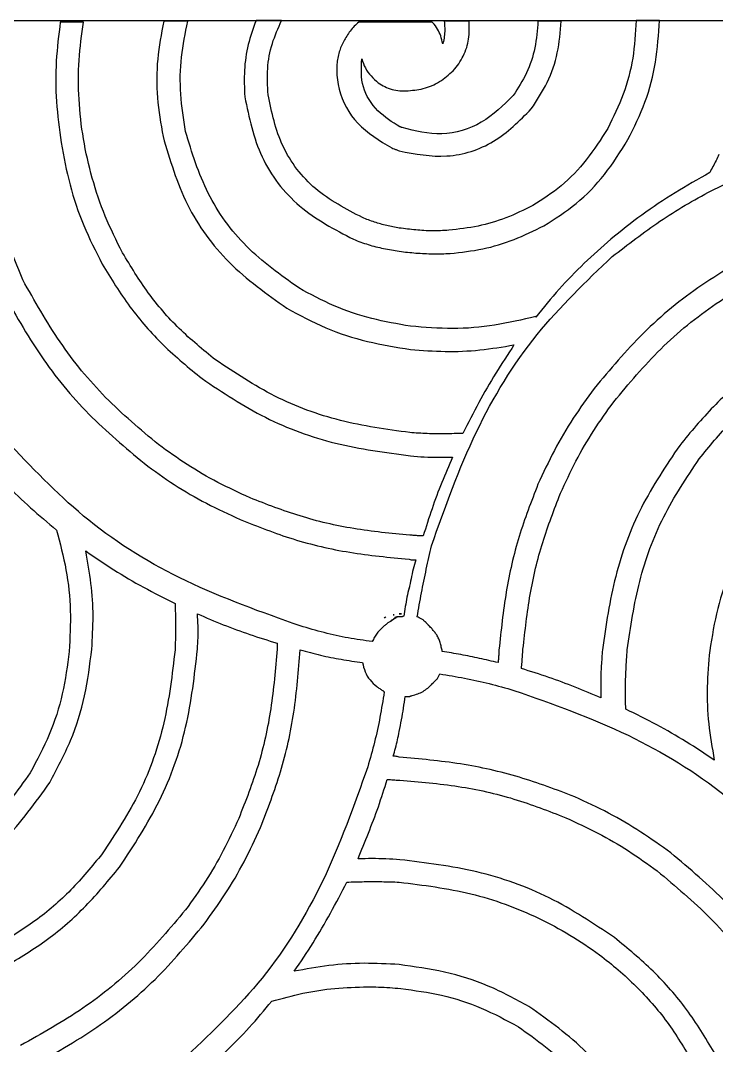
# Model space of a CAD drawing. Extents: x 0 to 371, y 0 to 260.
# Drawn here: x 171.87 to 196.43, y 223.76 to 259.95 of the extents above; entities that cross this region are included whole.
import ezdxf

# ---------------------------------------------------------------- set-up
doc = ezdxf.new("R2010")
doc.units = 0
doc.layers.add('Layer_1', color=7, linetype='CONTINUOUS')

msp = doc.modelspace()

# ---------------------------------------------------------------- linework, layer by layer
at = {"layer": 'Layer_1', "color": 7}
for points in [[(0.02646, 259.95312), (370.443122, 259.95312), (370.443122, 0.661457), (0.02646, 0.661457)], [(178.117291, 238.99802)], [(184.758746, 238.892084)], [(185.023329, 238.971665), (185.049684, 238.971665), (185.023329, 238.971665)], [(185.234686, 238.99802), (185.314268, 238.99802), (185.234686, 238.99802)], [(184.966486, 238.762893)], [(185.116865, 238.878648)], [(181.742393, 237.72833)], [(184.811456, 233.150832)], [(184.308644, 229.545884)], [(184.118991, 225.828798)]]:
    msp.add_lwpolyline(points, close=True, dxfattribs=at)
for points in [[(174.095831, 259.900103), (173.275726, 259.900103)], [(177.773643, 259.926458), (176.926666, 259.926458)], [(181.080934, 259.95333), (180.181248, 259.95333), (180.181248, 259.95333)], [(186.425311, 259.873748), (186.398956, 259.900103), (185.234686, 259.900103), (183.805833, 259.900103)], [(187.695517, 259.926458), (186.822186, 259.926458), (186.822186, 259.926458)], [(190.949583, 259.926458), (190.129478, 259.926458)], [(194.416037, 259.95333), (193.595416, 259.95333)], [(185.261041, 257.466143), (185.472914, 257.466143)], [(190.050412, 249.475417), (190.050412, 249.502288)], [(185.578851, 239.897707), (185.578851, 239.924062)], [(185.314268, 238.892084), (185.287912, 238.892084), (185.261041, 238.892084), (185.208331, 238.892084), (185.181976, 238.892084)], [(184.705519, 238.57479), (184.573228, 238.442499)], [(185.023329, 238.813019), (185.049684, 238.813019)], [(185.076039, 238.865728), (185.102394, 238.865728), (185.102394, 238.865728)], [(185.102394, 238.865728), (185.12875, 238.865728)], [(186.266664, 238.601145), (186.187083, 238.680727)], [(180.922287, 237.966042), (180.922287, 237.754685)], [(186.743121, 237.675104), (186.743121, 237.72833)], [(186.583958, 236.722707), (186.663539, 236.881354), (186.663539, 236.881354)], [(186.240309, 236.378542), (186.266664, 236.405414), (186.346246, 236.484479)], [(186.451666, 236.590415), (186.531248, 236.669997)], [(185.446559, 236.087604), (185.605206, 236.087604)]]:
    msp.add_lwpolyline(points, dxfattribs=at)
for points, knots in [([(171.952809, 250.798333), (171.575224, 251.71777), (170.799009, 253.607884), (170.379566, 256.723462), (170.528382, 258.834154), (170.603538, 259.900103)], [0, 0, 0, 0, 2.973144, 6.111986, 9.314545, 9.314545, 9.314545, 9.314545]), ([(173.275726, 259.900103), (173.219288, 259.440669), (173.104788, 258.508578), (173.113146, 257.078133), (173.238635, 256.123213), (173.302081, 255.640415)], [0, 0, 0, 0, 1.387802, 2.815538, 4.275561, 4.275561, 4.275561, 4.275561]), ([(175.471458, 251.751247), (175.257775, 252.178533), (174.832456, 253.029016), (174.382878, 254.383149), (174.070863, 255.765252), (173.913363, 257.161275), (173.902324, 258.547888), (174.031737, 259.45222), (174.095831, 259.900103)], [0, 0, 0, 0, 1.431634, 2.849562, 4.267398, 5.675699, 7.057363, 8.413098, 8.413098, 8.413098, 8.413098]), ([(176.926666, 259.926458), (176.841839, 259.482071), (176.671766, 258.591111), (176.669054, 257.212937), (176.822753, 256.308616), (176.900311, 255.852288)], [0, 0, 0, 0, 1.355271, 2.717203, 4.104471, 4.104471, 4.104471, 4.104471]), ([(177.694061, 256.03729), (177.625284, 256.475899), (177.489178, 257.343887), (177.512849, 258.659702), (177.68708, 259.505999), (177.773643, 259.926458)], [0, 0, 0, 0, 1.330511, 2.63302, 3.919077, 3.919077, 3.919077, 3.919077]), ([(180.181248, 259.95333), (180.080445, 259.67185), (179.876606, 259.102656), (179.747087, 258.186808), (179.77183, 257.567965), (179.784373, 257.25427)], [0, 0, 0, 0, 0.895389, 1.810613, 2.751475, 2.751475, 2.751475, 2.751475]), ([(180.604478, 257.333852), (180.588287, 257.640846), (180.556258, 258.248119), (180.722519, 259.143103), (180.962539, 259.685688), (181.080934, 259.95333)], [0, 0, 0, 0, 0.920263, 1.820399, 2.696631, 2.696631, 2.696631, 2.696631]), ([(183.805833, 259.900103), (183.752485, 259.851893), (183.643559, 259.753456), (183.500731, 259.584808), (183.421699, 259.459353), (183.382603, 259.397292)], [0, 0, 0, 0, 0.215588, 0.440188, 0.660071, 0.660071, 0.660071, 0.660071]), ([(186.822186, 259.926458), (186.829196, 259.847202), (186.843201, 259.688867), (186.838181, 259.448737), (186.81, 259.2914), (186.795831, 259.21229)], [0, 0, 0, 0, 0.238655, 0.476778, 0.717591, 0.717591, 0.717591, 0.717591]), ([(187.615936, 259.000417), (187.638929, 259.099607), (187.685411, 259.300124), (187.711286, 259.61165), (187.700801, 259.820982), (187.695517, 259.926458)], [0, 0, 0, 0, 0.305201, 0.616975, 0.933616, 0.933616, 0.933616, 0.933616]), ([(190.129478, 259.926458), (190.103332, 259.612144), (190.05141, 258.987968), (189.761276, 258.0874), (189.424399, 257.566742), (189.256662, 257.307497)], [0, 0, 0, 0, 0.944667, 1.87595, 2.799508, 2.799508, 2.799508, 2.799508]), ([(189.89125, 256.83104), (190.092437, 257.136145), (190.496524, 257.748951), (190.856761, 258.811792), (190.918458, 259.552686), (190.949583, 259.926458)], [0, 0, 0, 0, 1.093508, 2.196321, 3.319114, 3.319114, 3.319114, 3.319114]), ([(193.595416, 259.95333), (193.567538, 259.508812), (193.512128, 258.625285), (193.181971, 257.328709), (192.787837, 256.539003), (192.590309, 256.143227)], [0, 0, 0, 0, 1.334722, 2.652904, 3.977263, 3.977263, 3.977263, 3.977263]), ([(193.304478, 255.746352), (193.519822, 256.181958), (193.951487, 257.055149), (194.321631, 258.484794), (194.384483, 259.462494), (194.416037, 259.95333)], [0, 0, 0, 0, 1.455242, 2.91709, 4.390863, 4.390863, 4.390863, 4.390863]), ([(186.769476, 259.132708), (186.748815, 259.22509), (186.708501, 259.405349), (186.593661, 259.659173), (186.481657, 259.801931), (186.425311, 259.873748)], [0, 0, 0, 0, 0.28362, 0.553413, 0.826546, 0.826546, 0.826546, 0.826546]), ([(183.382603, 259.397292), (183.34694, 259.340079), (183.27386, 259.222843), (183.184466, 259.036984), (182.989438, 258.494022), (183.014951, 257.479789), (183.709821, 256.205784), (184.539108, 255.712027), (184.970103, 255.455413)], [0, 0, 0, 0, 0.202151, 0.414237, 0.617239, 1.930277, 3.299249, 4.780622, 4.780622, 4.780622, 4.780622]), ([(186.795831, 259.21229), (186.794092, 259.203257), (186.790484, 259.184512), (186.774823, 259.160487), (186.771215, 259.141742), (186.769476, 259.132708)], [0, 0, 0, 0, 0.027378, 0.056812, 0.08419, 0.08419, 0.08419, 0.08419]), ([(187.139996, 258.180312), (187.206907, 258.26125), (187.340642, 258.42302), (187.502372, 258.699199), (187.577658, 258.898887), (187.615936, 259.000417)], [0, 0, 0, 0, 0.314752, 0.62909, 0.954228, 0.954228, 0.954228, 0.954228]), ([(185.261041, 256.195937), (184.986989, 256.367169), (184.43309, 256.713254), (183.862689, 257.591135), (183.895356, 258.264973), (183.911769, 258.603542)], [0, 0, 0, 0, 0.966042, 1.952507, 2.948683, 2.948683, 2.948683, 2.948683]), ([(183.911769, 258.603542), (183.948601, 258.492406), (184.022302, 258.270021), (184.233947, 257.986395), (184.407799, 257.833189), (184.494162, 257.757082)], [0, 0, 0, 0, 0.349371, 0.699098, 1.044331, 1.044331, 1.044331, 1.044331]), ([(185.472914, 257.466143), (185.677723, 257.483955), (186.090191, 257.519826), (186.673598, 257.766969), (186.98484, 258.042806), (187.139996, 258.180312)], [0, 0, 0, 0, 0.61453, 1.237615, 1.856984, 1.856984, 1.856984, 1.856984]), ([(184.494162, 257.757082), (184.568617, 257.70754), (184.719772, 257.606963), (184.980946, 257.507077), (185.166573, 257.479949), (185.261041, 257.466143)], [0, 0, 0, 0, 0.267793, 0.543664, 0.829552, 0.829552, 0.829552, 0.829552]), ([(179.784373, 257.25427), (179.935661, 256.529719), (180.236782, 255.087581), (181.640594, 253.262088), (182.955181, 252.575065), (183.620831, 252.227187)], [0, 0, 0, 0, 2.201612, 4.382062, 6.618671, 6.618671, 6.618671, 6.618671]), ([(183.938125, 252.994582), (183.357275, 253.296452), (182.214931, 253.890132), (180.996596, 255.467335), (180.735411, 256.710598), (180.604478, 257.333852)], [0, 0, 0, 0, 1.9493, 3.833641, 5.727841, 5.727841, 5.727841, 5.727841]), ([(189.256662, 257.307497), (188.905725, 256.958148), (188.207895, 256.263477), (186.740084, 255.822561), (185.801958, 256.055186), (185.340623, 256.169582)], [0, 0, 0, 0, 1.47246, 2.927948, 4.336257, 4.336257, 4.336257, 4.336257]), ([(185.234686, 255.349477), (185.79475, 255.241424), (186.924583, 255.023447), (188.655014, 255.579392), (189.476692, 256.411314), (189.89125, 256.83104)], [0, 0, 0, 0, 1.693138, 3.415616, 5.169563, 5.169563, 5.169563, 5.169563]), ([(181.689166, 250.507395), (181.046798, 250.966466), (179.774872, 251.875453), (178.37431, 253.809473), (177.921158, 255.293548), (177.694061, 256.03729)], [0, 0, 0, 0, 2.359118, 4.671187, 6.993908, 6.993908, 6.993908, 6.993908]), ([(185.340623, 256.169582), (185.331589, 256.171321), (185.312845, 256.174929), (185.288819, 256.19059), (185.270075, 256.194198), (185.261041, 256.195937)], [0, 0, 0, 0, 0.027378, 0.056812, 0.08419, 0.08419, 0.08419, 0.08419]), ([(192.590309, 256.143227), (192.350073, 255.766101), (191.881138, 255.02996), (190.992596, 254.089124), (190.288966, 253.638454), (189.944476, 253.417812)], [0, 0, 0, 0, 1.340314, 2.616258, 3.840153, 3.840153, 3.840153, 3.840153]), ([(173.302081, 255.640415), (173.397189, 255.142055), (173.586935, 254.147796), (174.06899, 252.703266), (174.527915, 251.803888), (174.757289, 251.354372)], [0, 0, 0, 0, 1.521205, 3.034899, 4.547437, 4.547437, 4.547437, 4.547437]), ([(176.900311, 255.852288), (177.14238, 255.035171), (177.62472, 253.407007), (179.164736, 251.290331), (180.559448, 250.296599), (181.265936, 249.793227)], [0, 0, 0, 0, 2.544261, 5.069616, 7.661989, 7.661989, 7.661989, 7.661989]), ([(190.341351, 252.703644), (190.729695, 252.952433), (191.520221, 253.458877), (192.524157, 254.502109), (193.041074, 255.326347), (193.304478, 255.746352)], [0, 0, 0, 0, 1.380369, 2.809918, 4.295238, 4.295238, 4.295238, 4.295238]), ([(184.970103, 255.455413), (184.998975, 255.444612), (185.059114, 255.422112), (185.145675, 255.382778), (185.205814, 255.360279), (185.234686, 255.349477)], [0, 0, 0, 0, 0.092457, 0.192584, 0.28504, 0.28504, 0.28504, 0.28504]), ([(196.505833, 255.217185), (196.475717, 255.146027), (196.414485, 255.001344), (196.299229, 254.794244), (196.225436, 254.652803), (196.188539, 254.582082)], [0, 0, 0, 0, 0.231633, 0.470969, 0.710305, 0.710305, 0.710305, 0.710305]), ([(192.748956, 251.618955), (193.301717, 252.044512), (194.411638, 252.899012), (196.232589, 253.979664), (197.523708, 254.556579), (198.172914, 254.846665)], [0, 0, 0, 0, 2.091606, 4.199858, 6.332059, 6.332059, 6.332059, 6.332059]), ([(196.188539, 254.582082), (195.778332, 254.347694), (194.960977, 253.880665), (193.785808, 253.104788), (193.058357, 252.518854), (192.696246, 252.227187)], [0, 0, 0, 0, 1.41728, 2.823989, 4.218271, 4.218271, 4.218271, 4.218271]), ([(189.944476, 253.417812), (189.633472, 253.264665), (189.014719, 252.959976), (188.013627, 252.664443), (187.32684, 252.585014), (186.980833, 252.544997)], [0, 0, 0, 0, 1.038856, 2.066839, 3.110587, 3.110587, 3.110587, 3.110587]), ([(185.234686, 252.624062), (185.086984, 252.65225), (184.793063, 252.708345), (184.35728, 252.82627), (184.078587, 252.938179), (183.938125, 252.994582)], [0, 0, 0, 0, 0.451085, 0.897643, 1.351405, 1.351405, 1.351405, 1.351405]), ([(187.034059, 251.724375), (187.417926, 251.768131), (188.184094, 251.855465), (189.299566, 252.192875), (189.993113, 252.532909), (190.341351, 252.703644)], [0, 0, 0, 0, 1.157468, 2.310219, 3.472746, 3.472746, 3.472746, 3.472746]), ([(186.980833, 252.544997), (186.786834, 252.534193), (186.39867, 252.512575), (185.814968, 252.550802), (185.428448, 252.599599), (185.234686, 252.624062)], [0, 0, 0, 0, 0.582423, 1.165346, 1.751308, 1.751308, 1.751308, 1.751308]), ([(183.620831, 252.227187), (183.792479, 252.161693), (184.138472, 252.029676), (184.680591, 251.893971), (185.049679, 251.834011), (185.234686, 251.803957)], [0, 0, 0, 0, 0.550776, 1.110202, 1.672441, 1.672441, 1.672441, 1.672441]), ([(192.696246, 252.227187), (192.381949, 251.947941), (191.750557, 251.386964), (190.858557, 250.473904), (190.321014, 249.809753), (190.050412, 249.475417)], [0, 0, 0, 0, 1.261157, 2.533544, 3.823379, 3.823379, 3.823379, 3.823379]), ([(198.225624, 251.988958), (197.438083, 251.549979), (195.874777, 250.678585), (193.802943, 248.980352), (192.673336, 247.630463), (192.113853, 246.961875)], [0, 0, 0, 0, 2.701851, 5.363294, 7.97507, 7.97507, 7.97507, 7.97507]), ([(178.752395, 247.967498), (178.31463, 248.325417), (177.445489, 249.036029), (176.340543, 250.31716), (175.761636, 251.27242), (175.471458, 251.751247)], [0, 0, 0, 0, 1.694336, 3.363942, 5.041931, 5.041931, 5.041931, 5.041931]), ([(185.234686, 251.803957), (185.431122, 251.780978), (185.82703, 251.734667), (186.428256, 251.708593), (186.831535, 251.719099), (187.034059, 251.724375)], [0, 0, 0, 0, 0.593203, 1.19557, 1.803249, 1.803249, 1.803249, 1.803249]), ([(186.372601, 241.405625), (186.854639, 242.766165), (187.787791, 245.399961), (189.923249, 248.91915), (191.825501, 250.736646), (192.748956, 251.618955)], [0, 0, 0, 0, 4.325924, 8.374322, 12.193815, 12.193815, 12.193815, 12.193815]), ([(174.757289, 251.354372), (175.068634, 250.841776), (175.690221, 249.818397), (176.883691, 248.455922), (177.810419, 247.690805), (178.276454, 247.30604)], [0, 0, 0, 0, 1.797007, 3.587655, 5.399073, 5.399073, 5.399073, 5.399073]), ([(192.801666, 246.485935), (193.334173, 247.126099), (194.408024, 248.417049), (196.389761, 250.024816), (197.87518, 250.856411), (198.622499, 251.27479)], [0, 0, 0, 0, 2.494016, 5.029417, 7.596492, 7.596492, 7.596492, 7.596492]), ([(176.741664, 244.9775), (176.102175, 245.514625), (174.815781, 246.595104), (173.202259, 248.570527), (172.370989, 250.052707), (171.952809, 250.798333)], [0, 0, 0, 0, 2.50184, 5.032695, 7.594725, 7.594725, 7.594725, 7.594725]), ([(185.631561, 249.158123), (185.172747, 249.237755), (184.253168, 249.397357), (182.920215, 249.844001), (182.098742, 250.286681), (181.689166, 250.507395)], [0, 0, 0, 0, 1.396029, 2.79799, 4.192053, 4.192053, 4.192053, 4.192053]), ([(171.21177, 250.42833), (171.650756, 249.64075), (172.522176, 248.077345), (174.220332, 246.005278), (175.570259, 244.875566), (176.238853, 244.316042)], [0, 0, 0, 0, 2.701966, 5.363601, 7.975466, 7.975466, 7.975466, 7.975466]), ([(181.265936, 249.793227), (181.719101, 249.549666), (182.626363, 249.062041), (184.10418, 248.581519), (185.122261, 248.419213), (185.631561, 248.338019)], [0, 0, 0, 0, 1.541296, 3.085767, 4.63181, 4.63181, 4.63181, 4.63181]), ([(190.050412, 249.502288), (189.568994, 249.387732), (188.60546, 249.158454), (187.115961, 249.036104), (186.126725, 249.11742), (185.631561, 249.158123)], [0, 0, 0, 0, 1.483436, 2.969019, 4.457886, 4.457886, 4.457886, 4.457886]), ([(195.818019, 244.475205), (196.175489, 244.913735), (196.885197, 245.784379), (198.172933, 246.877243), (199.510096, 247.744478), (200.876099, 248.389938), (202.225976, 248.852687), (203.157474, 249.038741), (203.623228, 249.131769)], [0, 0, 0, 0, 1.694235, 3.363678, 5.041595, 6.462655, 7.88623, 9.309834, 9.309834, 9.309834, 9.309834]), ([(185.631561, 248.338019), (186.038892, 248.306283), (186.853271, 248.242834), (188.078839, 248.295213), (188.882282, 248.429624), (189.283017, 248.496665)], [0, 0, 0, 0, 1.225051, 2.449256, 3.667467, 3.667467, 3.667467, 3.667467]), ([(189.283017, 248.496665), (189.065685, 248.166058), (188.628508, 247.501023), (188.023713, 246.46083), (187.664595, 245.738393), (187.483644, 245.374375)], [0, 0, 0, 0, 1.186835, 2.387384, 3.60669, 3.60669, 3.60669, 3.60669]), ([(199.178537, 248.47031), (198.665941, 248.158966), (197.642562, 247.537379), (196.280088, 246.343909), (195.51497, 245.417181), (195.130206, 244.951145)], [0, 0, 0, 0, 1.797007, 3.587655, 5.399073, 5.399073, 5.399073, 5.399073]), ([(185.605206, 245.401247), (184.783661, 245.51534), (183.146584, 245.742693), (180.80358, 246.604383), (179.434864, 247.513963), (178.752395, 247.967498)], [0, 0, 0, 0, 2.484451, 4.950719, 7.403415, 7.403415, 7.403415, 7.403415]), ([(178.276454, 247.30604), (179.004892, 246.82059), (180.467312, 245.845995), (182.983961, 244.930003), (184.744648, 244.697662), (185.631561, 244.580625)], [0, 0, 0, 0, 2.619892, 5.259724, 7.939255, 7.939255, 7.939255, 7.939255]), ([(192.113853, 246.961875), (191.862285, 246.614241), (191.353066, 245.910569), (190.688182, 244.777343), (190.316196, 243.977168), (190.129478, 243.575519)], [0, 0, 0, 0, 1.286898, 2.604908, 3.933251, 3.933251, 3.933251, 3.933251]), ([(190.923228, 243.257709), (191.099117, 243.639644), (191.449036, 244.399475), (192.078152, 245.479973), (192.561371, 246.151833), (192.801666, 246.485935)], [0, 0, 0, 0, 1.261043, 2.508744, 3.74294, 3.74294, 3.74294, 3.74294]), ([(187.483644, 245.374375), (187.272353, 245.367423), (186.851795, 245.353586), (186.224836, 245.358371), (185.810563, 245.387037), (185.605206, 245.401247)], [0, 0, 0, 0, 0.634209, 1.26234, 1.879766, 1.879766, 1.879766, 1.879766]), ([(181.742393, 238.57479), (180.381892, 239.056822), (177.748203, 239.989949), (174.229227, 242.12548), (172.411845, 244.027696), (171.529579, 244.951145)], [0, 0, 0, 0, 4.325799, 8.373986, 12.193383, 12.193383, 12.193383, 12.193383]), ([(179.969375, 243.099062), (179.58748, 243.274946), (178.827759, 243.624839), (177.747472, 244.254023), (177.075725, 244.737211), (176.741664, 244.9775)], [0, 0, 0, 0, 1.260923, 2.508409, 3.742495, 3.742495, 3.742495, 3.742495]), ([(195.130206, 244.951145), (194.651481, 244.237689), (193.688306, 242.802243), (192.776271, 240.331263), (192.529168, 238.599832), (192.404791, 237.72833)], [0, 0, 0, 0, 2.571406, 5.173573, 7.810762, 7.810762, 7.810762, 7.810762]), ([(170.603538, 244.448334), (170.858048, 244.153168), (171.370245, 243.559154), (172.222369, 242.730629), (172.834334, 242.219721), (173.143434, 241.961664)], [0, 0, 0, 0, 1.168837, 2.352252, 3.560033, 3.560033, 3.560033, 3.560033]), ([(185.631561, 244.580625), (185.79281, 244.566383), (186.118794, 244.537592), (186.613366, 244.528306), (186.945903, 244.528046), (187.113125, 244.527915)], [0, 0, 0, 0, 0.485489, 0.981475, 1.48318, 1.48318, 1.48318, 1.48318]), ([(187.113125, 244.527915), (186.983926, 244.232164), (186.722899, 243.634645), (186.379536, 242.706953), (186.181675, 242.071162), (186.081662, 241.74979)], [0, 0, 0, 0, 0.96809, 1.955878, 2.965508, 2.965508, 2.965508, 2.965508]), ([(193.278123, 237.72833), (193.397514, 238.540375), (193.634902, 240.15497), (194.476796, 242.464259), (195.372745, 243.807589), (195.818019, 244.475205)], [0, 0, 0, 0, 2.45932, 4.88989, 7.291338, 7.291338, 7.291338, 7.291338]), ([(176.238853, 244.316042), (176.585777, 244.059433), (177.285384, 243.541955), (178.424518, 242.885238), (179.224248, 242.516686), (179.625726, 242.331667)], [0, 0, 0, 0, 1.293785, 2.609043, 3.934954, 3.934954, 3.934954, 3.934954]), ([(190.129478, 243.575519), (189.893905, 242.96729), (189.416194, 241.733882), (188.966776, 239.765846), (188.825491, 238.413864), (188.753851, 237.72833)], [0, 0, 0, 0, 1.954953, 3.964393, 6.031377, 6.031377, 6.031377, 6.031377]), ([(189.600311, 237.754685), (189.672024, 238.398764), (189.813727, 239.671439), (190.252432, 241.521307), (190.701822, 242.684585), (190.923228, 243.257709)], [0, 0, 0, 0, 1.943253, 3.839796, 5.681605, 5.681605, 5.681605, 5.681605]), ([(185.605206, 241.776145), (184.943778, 241.840797), (183.637887, 241.968441), (181.740956, 242.405905), (180.553542, 242.870498), (179.969375, 243.099062)], [0, 0, 0, 0, 1.99271, 3.934308, 5.814498, 5.814498, 5.814498, 5.814498]), ([(179.625726, 242.331667), (180.240718, 242.08703), (181.493227, 241.588797), (183.498726, 241.12785), (184.880125, 240.99625), (185.578851, 240.929685)], [0, 0, 0, 0, 1.983616, 4.039886, 6.144507, 6.144507, 6.144507, 6.144507]), ([(173.143434, 241.961664), (173.26685, 241.495831), (173.514036, 240.562828), (173.667149, 239.118135), (173.617686, 238.155271), (173.59302, 237.675104)], [0, 0, 0, 0, 1.444482, 2.893115, 4.334162, 4.334162, 4.334162, 4.334162]), ([(197.643748, 241.961664), (197.400397, 241.519651), (196.914369, 240.63685), (196.431165, 239.194595), (196.26952, 238.199821), (196.188539, 237.701459)], [0, 0, 0, 0, 1.51166, 3.019138, 4.532546, 4.532546, 4.532546, 4.532546]), ([(186.081662, 241.74979), (186.028688, 241.751421), (185.922605, 241.754687), (185.764264, 241.771248), (185.65818, 241.774514), (185.605206, 241.776145)], [0, 0, 0, 0, 0.15895, 0.318306, 0.477256, 0.477256, 0.477256, 0.477256]), ([(174.38677, 237.754685), (174.409818, 238.142252), (174.455824, 238.915879), (174.381506, 240.078562), (174.244124, 240.839859), (174.175413, 241.220624)], [0, 0, 0, 0, 1.164036, 2.323554, 3.483782, 3.483782, 3.483782, 3.483782]), ([(174.175413, 241.220624), (174.50154, 240.995542), (175.16195, 240.53975), (176.217113, 239.927032), (176.951584, 239.556293), (177.323541, 239.36854)], [0, 0, 0, 0, 1.188437, 2.406591, 3.656478, 3.656478, 3.656478, 3.656478]), ([(185.869789, 238.892084), (185.917309, 239.174316), (186.012271, 239.738323), (186.18663, 240.5751), (186.310831, 241.129766), (186.372601, 241.405625)], [0, 0, 0, 0, 0.858539, 1.715686, 2.563774, 2.563774, 2.563774, 2.563774]), ([(185.578851, 240.929685), (185.605159, 240.922578), (185.657182, 240.908524), (185.737617, 240.903477), (185.790626, 240.903379), (185.817079, 240.90333)], [0, 0, 0, 0, 0.081549, 0.161265, 0.240673, 0.240673, 0.240673, 0.240673]), ([(185.817079, 240.90333), (185.785033, 240.79528), (185.720259, 240.576875), (185.652988, 240.238619), (185.603698, 240.011963), (185.578851, 239.897707)], [0, 0, 0, 0, 0.337922, 0.683047, 1.033869, 1.033869, 1.033869, 1.033869]), ([(185.578851, 239.924062), (185.554212, 239.811877), (185.505512, 239.590144), (185.445904, 239.254551), (185.41094, 239.031355), (185.393333, 238.918955)], [0, 0, 0, 0, 0.344543, 0.680993, 1.022306, 1.022306, 1.022306, 1.022306]), ([(177.323541, 239.36854), (177.330605, 239.185668), (177.344652, 238.821991), (177.344652, 238.274879), (177.330605, 237.911203), (177.323541, 237.72833)], [0, 0, 0, 0, 0.548995, 1.091782, 1.640777, 1.640777, 1.640777, 1.640777]), ([(178.117291, 238.99802), (178.419422, 238.869077), (179.026472, 238.610001), (179.962297, 238.264807), (180.600571, 238.066166), (180.922287, 237.966042)], [0, 0, 0, 0, 0.985399, 1.979893, 2.990599, 2.990599, 2.990599, 2.990599]), ([(178.117291, 237.754685), (178.12435, 237.889531), (178.138665, 238.162994), (178.138312, 238.577942), (178.124333, 238.857296), (178.117291, 238.99802)], [0, 0, 0, 0, 0.405045, 0.821419, 1.244087, 1.244087, 1.244087, 1.244087]), ([(184.758746, 238.892084), (184.750224, 238.885237), (184.73607, 238.873864), (184.719785, 238.866958), (184.697488, 238.865262), (184.727372, 238.864827), (184.741639, 238.874894), (184.752091, 238.885397), (184.758746, 238.892084)], [0, 0, 0, 0, 0.031606, 0.052495, 0.060471, 0.080174, 0.095624, 0.122696, 0.122696, 0.122696, 0.122696]), ([(185.181976, 238.892084), (185.176998, 238.891849), (185.167689, 238.891411), (185.154811, 238.887464), (185.139083, 238.883571), (185.125464, 238.872691), (185.111335, 238.867843), (185.10432, 238.866184), (185.102394, 238.865728)], [0, 0, 0, 0, 0.014876, 0.027818, 0.040303, 0.063079, 0.078775, 0.084715, 0.084715, 0.084715, 0.084715]), ([(185.116865, 238.878648), (185.119495, 238.879392), (185.125075, 238.880972), (185.13375, 238.882103), (185.141681, 238.882689), (185.146951, 238.886477), (185.151276, 238.888353), (185.160936, 238.895488), (185.138194, 238.890819), (185.127687, 238.887358), (185.120555, 238.881618), (185.116865, 238.878648)], [0, 0, 0, 0, 0.00818, 0.017354, 0.026373, 0.031378, 0.036102, 0.041761, 0.057816, 0.070398, 0.08389, 0.08389, 0.08389, 0.08389]), ([(185.393333, 238.918955), (185.384335, 238.917183), (185.365667, 238.913506), (185.341934, 238.897533), (185.323266, 238.893856), (185.314268, 238.892084)], [0, 0, 0, 0, 0.027283, 0.056601, 0.083884, 0.083884, 0.083884, 0.083884]), ([(186.187083, 238.680727), (186.185278, 238.687872), (186.181433, 238.703094), (186.156369, 238.714495), (186.132482, 238.734239), (186.106425, 238.761641), (186.071634, 238.78948), (186.027902, 238.81322), (185.981301, 238.83907), (185.930528, 238.869841), (185.891707, 238.884057), (185.869789, 238.892084)], [0, 0, 0, 0, 0.021039, 0.044824, 0.076893, 0.115066, 0.157713, 0.210032, 0.263937, 0.317788, 0.387612, 0.387612, 0.387612, 0.387612]), ([(184.282289, 238.019269), (183.999503, 238.059938), (183.430722, 238.141739), (182.582213, 238.327941), (182.023703, 238.492104), (181.742393, 238.57479)], [0, 0, 0, 0, 0.856909, 1.723537, 2.60302, 2.60302, 2.60302, 2.60302]), ([(185.049684, 238.813019), (185.042585, 238.811643), (185.029081, 238.809025), (185.017407, 238.790098), (184.995657, 238.789909), (184.985454, 238.775247), (184.975462, 238.767122), (184.952684, 238.756818), (184.925728, 238.729238), (184.881554, 238.70341), (184.834801, 238.680595), (184.790345, 238.649264), (184.753133, 238.605967), (184.721456, 238.585225), (184.705519, 238.57479)], [0, 0, 0, 0, 0.020831, 0.039629, 0.060461, 0.07813, 0.09013, 0.098955, 0.152674, 0.203293, 0.251935, 0.308795, 0.364961, 0.421821, 0.421821, 0.421821, 0.421821]), ([(184.966486, 238.762893), (184.969908, 238.765507), (184.976709, 238.770702), (184.985488, 238.777346), (185.004773, 238.790515), (184.974739, 238.786382), (184.963303, 238.778572), (184.933288, 238.757633), (184.953101, 238.760132), (184.960176, 238.760822), (184.96449, 238.762238), (184.966486, 238.762893)], [0, 0, 0, 0, 0.012571, 0.024984, 0.03828, 0.057855, 0.073196, 0.100264, 0.109944, 0.117137, 0.123332, 0.123332, 0.123332, 0.123332]), ([(185.12875, 238.865728), (185.118023, 238.858471), (185.095799, 238.843435), (185.05628, 238.835313), (185.034055, 238.820276), (185.023329, 238.813019)], [0, 0, 0, 0, 0.038535, 0.079844, 0.118379, 0.118379, 0.118379, 0.118379]), ([(185.102394, 238.865728), (185.104427, 238.867709), (185.107867, 238.87106), (185.112303, 238.874897), (185.121948, 238.882375), (185.09998, 238.871033), (185.089967, 238.867514), (185.080524, 238.866303), (185.076039, 238.865728)], [0, 0, 0, 0, 0.008322, 0.014079, 0.019406, 0.035299, 0.049559, 0.062456, 0.062456, 0.062456, 0.062456]), ([(186.293019, 238.57479), (186.286096, 238.57604), (186.27414, 238.5782), (186.267575, 238.591841), (186.266887, 238.598869), (186.266664, 238.601145)], [0, 0, 0, 0, 0.019808, 0.034209, 0.041108, 0.041108, 0.041108, 0.041108]), ([(186.557603, 238.257497), (186.530999, 238.292888), (186.47707, 238.364631), (186.390834, 238.4723), (186.32622, 238.540003), (186.293019, 238.57479)], [0, 0, 0, 0, 0.132839, 0.26928, 0.413475, 0.413475, 0.413475, 0.413475]), ([(184.573228, 238.442499), (184.532404, 238.403612), (184.449812, 238.324939), (184.360987, 238.175496), (184.308738, 238.071773), (184.282289, 238.019269)], [0, 0, 0, 0, 0.168378, 0.340647, 0.517242, 0.517242, 0.517242, 0.517242]), ([(186.743121, 237.72833), (186.741187, 237.739505), (186.736911, 237.764211), (186.722432, 237.797863), (186.709592, 237.873704), (186.68504, 237.983766), (186.631263, 238.12636), (186.582256, 238.213606), (186.557603, 238.257497)], [0, 0, 0, 0, 0.033934, 0.075022, 0.108956, 0.264033, 0.413075, 0.563953, 0.563953, 0.563953, 0.563953]), ([(173.59302, 237.675104), (173.526101, 237.174521), (173.392285, 236.173522), (172.927088, 234.723768), (172.453726, 233.833526), (172.217393, 233.38906)], [0, 0, 0, 0, 1.513325, 3.026144, 4.534517, 4.534517, 4.534517, 4.534517]), ([(172.905206, 233.044895), (173.164409, 233.532994), (173.682811, 234.509188), (174.181647, 236.104191), (174.318282, 237.203607), (174.38677, 237.754685)], [0, 0, 0, 0, 1.655747, 3.311482, 4.975489, 4.975489, 4.975489, 4.975489]), ([(177.323541, 237.72833), (177.223736, 236.863563), (177.025255, 235.143829), (176.165816, 232.677825), (175.22524, 231.24447), (174.757289, 230.531354)], [0, 0, 0, 0, 2.60739, 5.185225, 7.737564, 7.737564, 7.737564, 7.737564]), ([(175.366038, 230.055413), (175.867143, 230.820776), (176.872566, 232.356409), (177.804039, 234.991222), (178.012489, 236.830139), (178.117291, 237.754685)], [0, 0, 0, 0, 2.738092, 5.493738, 8.280049, 8.280049, 8.280049, 8.280049]), ([(180.922287, 237.754685), (180.864782, 237.051834), (180.751445, 235.666604), (180.307859, 233.651265), (179.815186, 232.394351), (179.5725, 231.775205)], [0, 0, 0, 0, 2.114459, 4.167329, 6.160255, 6.160255, 6.160255, 6.160255]), ([(180.339895, 231.457396), (180.591524, 232.107504), (181.103266, 233.429633), (181.565038, 235.542471), (181.68284, 236.994356), (181.742393, 237.72833)], [0, 0, 0, 0, 2.089227, 4.248873, 6.456837, 6.456837, 6.456837, 6.456837]), ([(181.742393, 237.72833), (181.980419, 237.662936), (182.457163, 237.531959), (183.19163, 237.388019), (183.687307, 237.315117), (183.938125, 237.278229)], [0, 0, 0, 0, 0.740326, 1.4828, 2.243338, 2.243338, 2.243338, 2.243338]), ([(188.727496, 237.278229), (188.50726, 237.329329), (188.067982, 237.431254), (187.40625, 237.563685), (186.963809, 237.638024), (186.743121, 237.675104)], [0, 0, 0, 0, 0.678238, 1.352795, 2.024117, 2.024117, 2.024117, 2.024117]), ([(188.753851, 237.72833), (188.752284, 237.677626), (188.749207, 237.578024), (188.732139, 237.428535), (188.729062, 237.328932), (188.727496, 237.278229)], [0, 0, 0, 0, 0.152124, 0.298834, 0.450959, 0.450959, 0.450959, 0.450959]), ([(189.547601, 237.068422), (189.554704, 237.145267), (189.56872, 237.296891), (189.5791, 237.526168), (189.593176, 237.677815), (189.600311, 237.754685)], [0, 0, 0, 0, 0.231487, 0.456755, 0.688327, 0.688327, 0.688327, 0.688327]), ([(192.404791, 237.72833), (192.388971, 237.542898), (192.3572, 237.170514), (192.335975, 236.605315), (192.346676, 236.22631), (192.352081, 236.034894)], [0, 0, 0, 0, 0.558295, 1.121167, 1.695522, 1.695522, 1.695522, 1.695522]), ([(193.225412, 235.638019), (193.220015, 235.873534), (193.209307, 236.34072), (193.230562, 237.038072), (193.262306, 237.49878), (193.278123, 237.72833)], [0, 0, 0, 0, 0.706631, 1.40173, 2.091998, 2.091998, 2.091998, 2.091998]), ([(196.188539, 237.701459), (196.149765, 237.274031), (196.071921, 236.415923), (196.125143, 235.118024), (196.273138, 234.265298), (196.347186, 233.838645)], [0, 0, 0, 0, 1.28672, 2.583227, 3.881496, 3.881496, 3.881496, 3.881496]), ([(183.938125, 237.278229), (183.96406, 237.167761), (184.015393, 236.94912), (184.193763, 236.657313), (184.358314, 236.507161), (184.440936, 236.431769)], [0, 0, 0, 0, 0.338897, 0.670753, 1.005416, 1.005416, 1.005416, 1.005416]), ([(186.531248, 236.669997), (186.539247, 236.676939), (186.553178, 236.689031), (186.578321, 236.700322), (186.582157, 236.715557), (186.583958, 236.722707)], [0, 0, 0, 0, 0.032069, 0.055854, 0.076893, 0.076893, 0.076893, 0.076893]), ([(186.663539, 236.881354), (186.955037, 236.833594), (187.540644, 236.737646), (188.415898, 236.546771), (188.992775, 236.382251), (189.283017, 236.299477)], [0, 0, 0, 0, 0.886088, 1.780116, 2.6854, 2.6854, 2.6854, 2.6854]), ([(192.352081, 236.034894), (192.049252, 236.162024), (191.440327, 236.417657), (190.506993, 236.769211), (189.868811, 236.968245), (189.547601, 237.068422)], [0, 0, 0, 0, 0.985287, 1.981205, 2.990438, 2.990438, 2.990438, 2.990438]), ([(184.440936, 236.431769), (184.458893, 236.421144), (184.495759, 236.39933), (184.54444, 236.357677), (184.592295, 236.333102), (184.624913, 236.305558), (184.651917, 236.29232), (184.679522, 236.28227), (184.679786, 236.263514), (184.686674, 236.249873), (184.698632, 236.247574), (184.705519, 236.24625)], [0, 0, 0, 0, 0.062524, 0.128366, 0.19089, 0.223828, 0.253674, 0.286612, 0.293644, 0.308264, 0.328119, 0.328119, 0.328119, 0.328119]), ([(185.684787, 236.113959), (185.752931, 236.13313), (185.886638, 236.170747), (186.076454, 236.256562), (186.185752, 236.337927), (186.240309, 236.378542)], [0, 0, 0, 0, 0.212296, 0.416551, 0.620123, 0.620123, 0.620123, 0.620123]), ([(186.346246, 236.484479), (186.353353, 236.486392), (186.368545, 236.490482), (186.38067, 236.51456), (186.392979, 236.539663), (186.421885, 236.54262), (186.43243, 236.568753), (186.44465, 236.582514), (186.451666, 236.590415)], [0, 0, 0, 0, 0.021089, 0.045078, 0.077254, 0.098293, 0.122078, 0.154147, 0.154147, 0.154147, 0.154147]), ([(184.705519, 236.24625), (184.657949, 235.94853), (184.563003, 235.354318), (184.371663, 234.470278), (184.206484, 233.890961), (184.123643, 233.600417)], [0, 0, 0, 0, 0.904414, 1.805094, 2.711298, 2.711298, 2.711298, 2.711298]), ([(185.023329, 233.970937), (185.049697, 234.067894), (185.102307, 234.261344), (185.176229, 234.551762), (185.243698, 234.885461), (185.312761, 235.258405), (185.389059, 235.671995), (185.427332, 235.94863), (185.446559, 236.087604)], [0, 0, 0, 0, 0.301446, 0.601446, 0.898798, 1.322543, 1.739411, 2.160247, 2.160247, 2.160247, 2.160247]), ([(185.605206, 236.087604), (185.614239, 236.089342), (185.632984, 236.09295), (185.657009, 236.108612), (185.675754, 236.11222), (185.684787, 236.113959)], [0, 0, 0, 0, 0.027378, 0.056812, 0.08419, 0.08419, 0.08419, 0.08419]), ([(189.283017, 236.299477), (190.643518, 235.817446), (193.277207, 234.884318), (196.796183, 232.748787), (198.613565, 230.846571), (199.495831, 229.923122)], [0, 0, 0, 0, 4.325799, 8.373986, 12.193383, 12.193383, 12.193383, 12.193383]), ([(196.347186, 233.838645), (196.02095, 234.056623), (195.360557, 234.497869), (194.31714, 235.09742), (193.591214, 235.456882), (193.225412, 235.638019)], [0, 0, 0, 0, 1.176856, 2.382281, 3.606706, 3.606706, 3.606706, 3.606706]), ([(185.234686, 233.944582), (185.210715, 233.951654), (185.165321, 233.965048), (185.093875, 233.971061), (185.047467, 233.970979), (185.023329, 233.970937)], [0, 0, 0, 0, 0.074783, 0.141618, 0.214059, 0.214059, 0.214059, 0.214059]), ([(191.426039, 232.542084), (190.780351, 232.786454), (189.4707, 233.282111), (187.387858, 233.746743), (185.95791, 233.878131), (185.234686, 233.944582)], [0, 0, 0, 0, 2.069422, 4.197418, 6.37509, 6.37509, 6.37509, 6.37509]), ([(184.123643, 233.600417), (183.641611, 232.239917), (182.708483, 229.606227), (180.572953, 226.087252), (178.670737, 224.26987), (177.747287, 223.387604)], [0, 0, 0, 0, 4.325799, 8.373986, 12.193382, 12.193382, 12.193382, 12.193382]), ([(172.217393, 233.38906), (171.753721, 232.747331), (170.837974, 231.47992), (168.910562, 230.073723), (167.429576, 229.620868), (166.687498, 229.393955)], [0, 0, 0, 0, 2.366487, 4.673792, 6.990994, 6.990994, 6.990994, 6.990994]), ([(183.779478, 230.346352), (183.903145, 230.648983), (184.152434, 231.259027), (184.50788, 232.190438), (184.709725, 232.828997), (184.811456, 233.150832)], [0, 0, 0, 0, 0.980809, 1.977119, 2.989509, 2.989509, 2.989509, 2.989509]), ([(184.811456, 233.150832), (184.864073, 233.149256), (184.967459, 233.146159), (185.116835, 233.129865), (185.214314, 233.126223), (185.261041, 233.124477)], [0, 0, 0, 0, 0.157864, 0.310185, 0.450429, 0.450429, 0.450429, 0.450429]), ([(185.261041, 233.124477), (185.948567, 233.066884), (187.304904, 232.953266), (189.275063, 232.517086), (190.504667, 232.037279), (191.108746, 231.80156)], [0, 0, 0, 0, 2.068676, 4.081042, 6.024413, 6.024413, 6.024413, 6.024413]), ([(166.846145, 228.679271), (167.663263, 228.92134), (169.291426, 229.403679), (171.408102, 230.943695), (172.401834, 232.338407), (172.905206, 233.044895)], [0, 0, 0, 0, 2.544261, 5.069616, 7.661989, 7.661989, 7.661989, 7.661989]), ([(194.812912, 230.557709), (194.465236, 230.809282), (193.761451, 231.318531), (192.628015, 231.983349), (191.82773, 232.355359), (191.426039, 232.542084)], [0, 0, 0, 0, 1.287007, 2.605232, 3.933695, 3.933695, 3.933695, 3.933695]), ([(179.5725, 231.775205), (179.39661, 231.393269), (179.046691, 230.633439), (178.417575, 229.552941), (177.934356, 228.881081), (177.694061, 228.546979)], [0, 0, 0, 0, 1.261043, 2.508744, 3.74294, 3.74294, 3.74294, 3.74294]), ([(191.108746, 231.80156), (191.490641, 231.625676), (192.250361, 231.275783), (193.330648, 230.646599), (194.002396, 230.163411), (194.336456, 229.923122)], [0, 0, 0, 0, 1.260923, 2.508409, 3.742495, 3.742495, 3.742495, 3.742495]), ([(178.35552, 228.044167), (178.606576, 228.396425), (179.112864, 229.106801), (179.784496, 230.244959), (180.153795, 231.051139), (180.339895, 231.457396)], [0, 0, 0, 0, 1.297443, 2.616471, 3.956386, 3.956386, 3.956386, 3.956386]), ([(174.757289, 230.531354), (174.399371, 230.093589), (173.688759, 229.224448), (172.407629, 228.119503), (171.452368, 227.540596), (170.973541, 227.250417)], [0, 0, 0, 0, 1.694336, 3.363942, 5.041931, 5.041931, 5.041931, 5.041931]), ([(185.261041, 230.319997), (185.095805, 230.328667), (184.767444, 230.345896), (184.273332, 230.362659), (183.944746, 230.351809), (183.779478, 230.346352)], [0, 0, 0, 0, 0.496426, 0.986509, 1.482449, 1.482449, 1.482449, 1.482449]), ([(192.828537, 227.568227), (192.078817, 228.067877), (190.573719, 229.070949), (187.979115, 229.989597), (186.170005, 230.209506), (185.261041, 230.319997)], [0, 0, 0, 0, 2.695808, 5.411963, 8.154727, 8.154727, 8.154727, 8.154727]), ([(201.056976, 213.598021), (201.228395, 214.850936), (201.569631, 217.345045), (201.141536, 221.052889), (200.069042, 224.240229), (198.509452, 226.781628), (196.831206, 228.859867), (195.482499, 229.994435), (194.812912, 230.557709)], [0, 0, 0, 0, 3.7816, 7.527821, 11.082407, 13.779212, 16.436118, 19.055731, 19.055731, 19.055731, 19.055731]), ([(171.317706, 226.536249), (171.830302, 226.847593), (172.853681, 227.46918), (174.216156, 228.66265), (174.981273, 229.589378), (175.366038, 230.055413)], [0, 0, 0, 0, 1.797007, 3.587655, 5.399073, 5.399073, 5.399073, 5.399073]), ([(194.336456, 229.923122), (194.977589, 229.385857), (196.267111, 228.305248), (197.889059, 226.334913), (198.712073, 224.848581), (199.125311, 224.102288)], [0, 0, 0, 0, 2.506226, 5.040815, 7.596817, 7.596817, 7.596817, 7.596817]), ([(181.53052, 226.377602), (181.755109, 226.710004), (182.207114, 227.37899), (182.820227, 228.433351), (183.194331, 229.160368), (183.382603, 229.526247)], [0, 0, 0, 0, 1.203234, 2.421602, 3.655967, 3.655967, 3.655967, 3.655967]), ([(183.382603, 229.526247), (183.48467, 229.530208), (183.68974, 229.538166), (183.998466, 229.544602), (184.205095, 229.545456), (184.308644, 229.545884)], [0, 0, 0, 0, 0.306427, 0.615666, 0.926314, 0.926314, 0.926314, 0.926314]), ([(184.308644, 229.545884), (184.412194, 229.545456), (184.618823, 229.544602), (184.927549, 229.538166), (185.132619, 229.530208), (185.234686, 229.526247)], [0, 0, 0, 0, 0.310648, 0.619887, 0.926314, 0.926314, 0.926314, 0.926314]), ([(185.234686, 229.526247), (186.083467, 229.420895), (187.772961, 229.211193), (190.172276, 228.326475), (192.118001, 227.170532), (193.604413, 225.882197), (194.725379, 224.617209), (195.295081, 223.65641), (195.579791, 223.176247)], [0, 0, 0, 0, 2.55887, 5.093413, 7.607335, 9.305928, 10.979034, 12.650494, 12.650494, 12.650494, 12.650494]), ([(177.694061, 228.546979), (177.156936, 227.90749), (176.076457, 226.621095), (174.101034, 225.007574), (172.618854, 224.176303), (171.873228, 223.758124)], [0, 0, 0, 0, 2.50184, 5.032695, 7.594725, 7.594725, 7.594725, 7.594725]), ([(172.243748, 223.017084), (173.03129, 223.456064), (174.594595, 224.327458), (176.666429, 226.025691), (177.796036, 227.37558), (178.35552, 228.044167)], [0, 0, 0, 0, 2.701851, 5.363294, 7.97507, 7.97507, 7.97507, 7.97507]), ([(196.347186, 223.519896), (196.03588, 224.032485), (195.414385, 225.055824), (194.221176, 226.418377), (193.294537, 227.183469), (192.828537, 227.568227)], [0, 0, 0, 0, 1.796934, 3.587419, 5.398736, 5.398736, 5.398736, 5.398736]), ([(185.234686, 226.61583), (184.820656, 226.638792), (183.993964, 226.68464), (182.751008, 226.605004), (181.937609, 226.453451), (181.53052, 226.377602)], [0, 0, 0, 0, 1.243343, 2.482573, 3.724182, 3.724182, 3.724182, 3.724182]), ([(189.812184, 225.133751), (189.339686, 225.391519), (188.393583, 225.907659), (186.839485, 226.393592), (185.770136, 226.541679), (185.234686, 226.61583)], [0, 0, 0, 0, 1.611956, 3.227685, 4.848107, 4.848107, 4.848107, 4.848107]), ([(180.73677, 225.319269), (181.099744, 225.420935), (181.830253, 225.625544), (182.965613, 225.795605), (183.733046, 225.817691), (184.118991, 225.828798)], [0, 0, 0, 0, 1.130154, 2.274505, 3.432226, 3.432226, 3.432226, 3.432226]), ([(184.118991, 225.828798), (184.248631, 225.82736), (184.508382, 225.824479), (184.898315, 225.80452), (185.157902, 225.780756), (185.287912, 225.768854)], [0, 0, 0, 0, 0.388921, 0.779255, 1.170893, 1.170893, 1.170893, 1.170893]), ([(185.287912, 225.768854), (185.771045, 225.703585), (186.738674, 225.572864), (188.145914, 225.121121), (189.008814, 224.653934), (189.441664, 224.419582)], [0, 0, 0, 0, 1.460968, 2.926058, 4.400683, 4.400683, 4.400683, 4.400683]), ([(178.223228, 222.752501), (178.520693, 223.00936), (179.121439, 223.528099), (179.959, 224.38908), (180.47638, 225.007851), (180.73677, 225.319269)], [0, 0, 0, 0, 1.178672, 2.380383, 3.597987, 3.597987, 3.597987, 3.597987]), ([(194.177809, 219.075205), (193.935747, 219.892284), (193.453428, 221.520347), (191.913331, 223.636795), (190.518665, 224.63042), (189.812184, 225.133751)], [0, 0, 0, 0, 2.544135, 5.069289, 7.661578, 7.661578, 7.661578, 7.661578]), ([(189.441664, 224.419582), (190.083394, 223.955911), (191.350805, 223.040164), (192.757001, 221.112751), (193.209857, 219.631765), (193.436769, 218.889687)], [0, 0, 0, 0, 2.366487, 4.673792, 6.990994, 6.990994, 6.990994, 6.990994])]:
    msp.add_open_spline(points, degree=3, knots=knots, dxfattribs=at)

doc.saveas('drawing.dxf')
